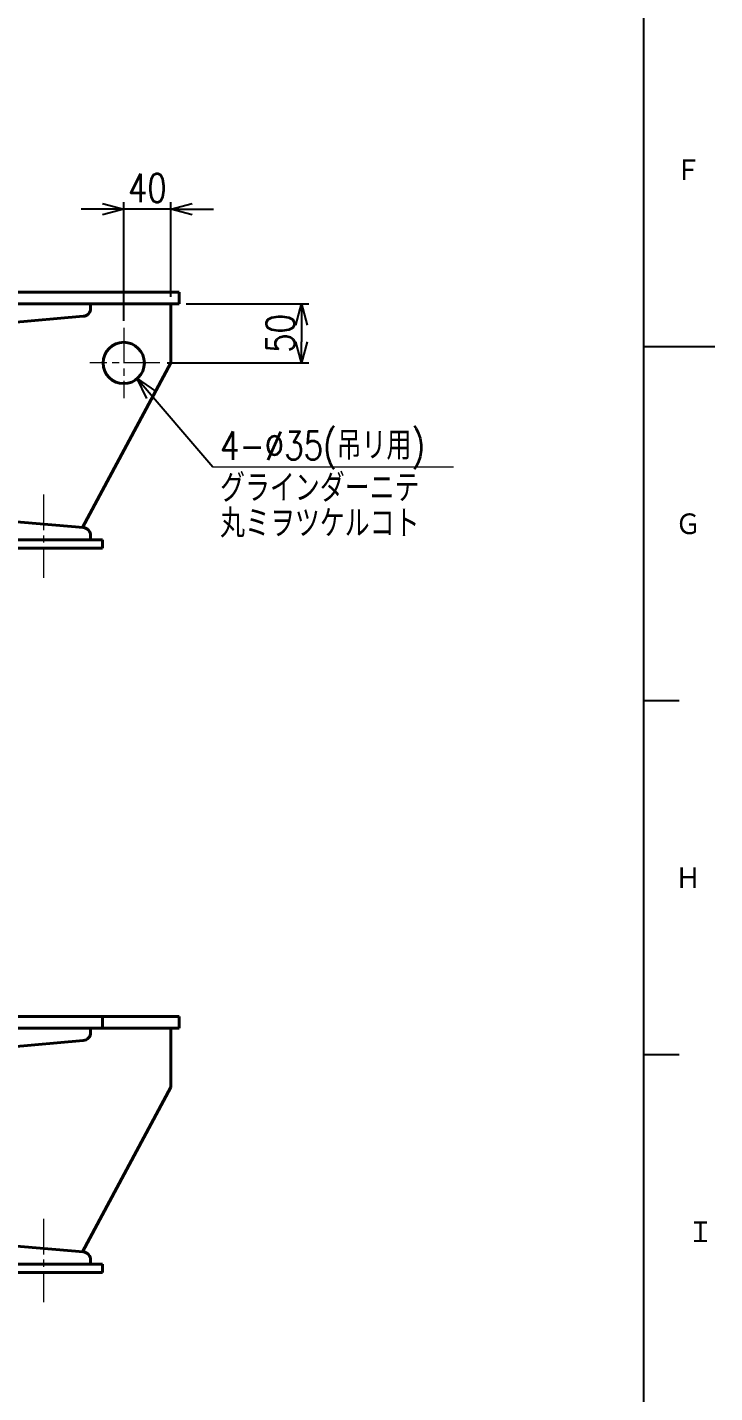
# Model space of a CAD drawing. Header units: millimetres. Extents: x 0 to 5046, y 0 to 3564.
# Drawn here: x 4434 to 5016, y 896 to 2053 of the extents above; entities that cross this region are included whole.
import ezdxf
from ezdxf.enums import TextEntityAlignment as Align

# ---------------------------------------------------------------- set-up
doc = ezdxf.new("R2010")
doc.units = ezdxf.units.MM
doc.header["$LTSCALE"] = 6
doc.linetypes.add('GEN7A', pattern=[7.5, 5, -0.75, 1, -0.75])
doc.layers.get('0').update_dxf_attribs({"lineweight": 20})
doc.layers.get('DEFPOINTS').update_dxf_attribs({"color": 253})
for name, color, linetype, lineweight in [('2', 5, 'Continuous', 40), ('5', 3, 'Continuous', 13), ('6', 7, 'Continuous', 50), ('7A', 4, 'GEN7A', 13)]:
    doc.layers.add(name, color=color, linetype=linetype, lineweight=lineweight)
doc.layers.add('RAHM2', color=1, linetype='Continuous')
doc.styles.add('DIMENSION', font='romans.shx', dxfattribs={"width": 0.8, "bigfont": 'extfont2.shx'})
doc.styles.get("Standard").update_dxf_attribs({"font": 'romans.shx', "width": 0.8, "bigfont": 'extfont2.shx'})
doc.dimstyles.new('GEN-ISO$0', dxfattribs={"dimscale": 6, "dimtxt": 4, "dimasz": 3, "dimexe": 1, "dimexo": 1, "dimgap": 1, "dimtad": 3, "dimrnd": 0.01, "dimdsep": 46, "dimtxsty": 'Standard', "dimblk": 'OPEN30', "dimcen": 0, "dimclrt": 7, "dimazin": 2, "dimtp": 0.1, "dimtm": 0.1, "dimtfac": 0.6, "dimtmove": 2, "dimatfit": 3, "dimldrblk": 'OPEN30', "dimfxl": 1, "dimarcsym": 0})
doc.dimstyles.new('GEN-ISO$7', dxfattribs={"dimscale": 6, "dimtxt": 4, "dimasz": 3, "dimexe": 1, "dimexo": 1, "dimgap": 1, "dimtad": 3, "dimrnd": 0.01, "dimdsep": 46, "dimtxsty": 'Standard', "dimblk": 'OPEN30', "dimcen": 0, "dimclrt": 7, "dimazin": 2, "dimtp": 0.1, "dimtm": 0.1, "dimtfac": 0.6, "dimtmove": 2, "dimatfit": 3, "dimldrblk": 'OPEN30', "dimfxl": 1, "dimarcsym": 0})

# ---------------------------------------------------------------- blocks, each defined once
blk = doc.blocks.new('1A1ブヒン')
at = {"layer": 'RAHM2', "color": 5, "linetype": 'Continuous'}
for p, q in [((826, 15), (826, 579)), ((836, 297), (826, 297)), ((831, 247), (826, 247)), ((831, 197), (826, 197))]:
    blk.add_line(p, q, dxfattribs=at)
for s, p in [('Ｆ', (830.43, 320.24)), ('Ｇ', (830.43, 270.24)), ('Ｈ', (830.43, 220.24)), ('Ｉ', (832.19, 170.24))]:
    blk.add_text(s, height=3.31, dxfattribs=at).set_placement(p)
at = {"layer": 'RAHM2', "color": 5, "linetype": 'Continuous', "width": 0.7}
for tag, p in [('HEADER3', (35, 566.01)), ('HEADER4', (54.75, 566)), ('HEADER15', (74.49, 566)), ('HEADER16', (94.43, 566))]:
    blk.add_attdef(tag, text='', height=6, dxfattribs=at).set_placement(p, align=Align.MIDDLE)
at = {"layer": 'RAHM2', "color": 7, "linetype": 'Continuous'}
blk.add_attdef('HEADER5', text='', height=2.5, dxfattribs=at).set_placement((63.69, 559.1), align=Align.BOTTOM_RIGHT)
for tag, height, width, p in [('HEADER25', 3.2, 0.63, (772.91, 86.65)), ('HEADER23', 3.33, 0.8, (797.4, 86.46)), ('HEADER24', 3.5, 0.8, (818.57, 86.49)), ('HEADER22', 3.2, 0.63, (772.91, 79.65)), ('HEADER20', 3.33, 0.8, (797.4, 79.46)), ('HEADER21', 3.5, 0.8, (818.57, 79.49)), ('HEADER19', 3.2, 0.63, (772.91, 72.65)), ('HEADER17', 3.33, 0.8, (797.4, 72.46)), ('HEADER18', 3.5, 0.8, (818.57, 72.49)), ('HEADER11', 3.2, 0.63, (772.91, 65.65)), ('HEADER9', 3.33, 0.8, (797.4, 65.46)), ('HEADER10', 3.5, 0.8, (818.57, 65.49)), ('HEADER7', 3.31, 0.8, (590.63, 48.21)), ('HEADER1', 5, 0.9, (775.12, 45.15)), ('GEN-TITLE-SCA', 4, 0.85, (677.79, 40.85)), ('HEADER2', 6, 0.9, (774.89, 36.68)), ('HEADER14', 3.31, 0.8, (590.63, 36.29))]:
    blk.add_attdef(tag, text='', height=height, dxfattribs=dict(at, width=width)).set_placement(p, align=Align.MIDDLE)
for tag, p in [('HEADER27', (648.45, 41.09)), ('HEADER26', (663.07, 41.09))]:
    blk.add_attdef(tag, text='', height=4, dxfattribs=at).set_placement(p, align=Align.MIDDLE)
at = {"layer": 'RAHM2', "color": 7, "linetype": 'Continuous', "width": 0.7}
blk.add_attdef('GEN-TITLE-DAT', text='', height=3.5, dxfattribs=at).set_placement((700.02, 39.1), align=Align.CENTER)
at = {"layer": 'RAHM2', "color": 5, "linetype": 'Continuous'}
blk.add_attdef('HEADER6', text='', height=5.8, dxfattribs=at).set_placement((623.09, 17.9), align=Align.BOTTOM_RIGHT)
at = {"layer": 'RAHM2', "color": 5, "linetype": 'Continuous', "style": 'DIMENSION', "width": 1.2}
for tag, p in [('HEADER13', (629.56, 16.75)), ('HEADER12', (663.26, 16.72)), ('GEN-TITLE-DWG', (732.79, 16.74))]:
    blk.add_attdef(tag, text='', height=7.02, dxfattribs=at).set_placement(p, align=Align.BOTTOM_LEFT)
at = {"layer": 'RAHM2', "color": 5, "linetype": 'Continuous', "style": 'DIMENSION'}
blk.add_attdef('HEADER8', text='', height=7.02, dxfattribs=at).set_placement((824.55, 16.71), align=Align.BOTTOM_RIGHT)
blk = doc.blocks.new('C200x90x8x135')
for p, q in [((0, 200), (0, 0)), ((0, 200), (90, 200)), ((90, 200), (90, 196.5015)), ((20.7798, 184.031), (83.61005, 189.5281)), ((8, 170.0842), (8, 29.9158)), ((20.7798, 15.969), (83.61005, 10.4719)), ((0, 0), (90, 0)), ((90, 3.4985), (90, 0))]:
    blk.add_line(p, q)
for centre, radius, start, end in [((83, 196.5015), 7, 274.99994, 0), ((22, 170.0842), 14, 95.000063, 180.00002), ((22, 29.9158), 14, 180.00002, 264.99997), ((83, 3.4985), 7, 0, 85.000065)]:
    blk.add_arc(centre, radius, start, end)
blk = doc.blocks.new('_Open30')
at = {"color": 0, "linetype": 'ByBlock', "lineweight": -2}
for p, q in [((-1, 0.268), (0, 0)), ((0, 0), (-1, -0.268)), ((0, 0), (-1, 0))]:
    blk.add_line(p, q, dxfattribs=at)
blk = doc.blocks.new('*D74')
at = {"layer": '5', "color": 0, "lineweight": -2, "transparency": 16777216}
for p, q in [((4568.3, 1818.4), (4672, 1818.4)), ((4666, 1800.4), (4666, 1786.4)), ((4552, 1768.4), (4672, 1768.4))]:
    blk.add_line(p, q, dxfattribs=at)
at = {"layer": 'DEFPOINTS', "color": 0, "transparency": 16777216}
for p in [(4562.3, 1818.4), (4546, 1768.4), (4666, 1768.4)]:
    blk.add_point(p, dxfattribs=at)
at = {"layer": '5', "color": 0, "lineweight": -2, "transparency": 16777216, "xscale": 18, "yscale": 18, "zscale": 18}
for p, rotation in [((4666, 1818.4), 90), ((4666, 1768.4), 270)]:
    blk.add_blockref('_Open30', p, dxfattribs=dict(at, rotation=rotation))
at = {"layer": '5', "color": 7, "transparency": 16777216, "insert": (4648, 1793.4), "char_height": 24, "attachment_point": 5, "rotation": 90}
blk.add_mtext('50', dxfattribs=at)
blk = doc.blocks.new('*D75')
at = {"layer": '5', "color": 0, "lineweight": -2, "transparency": 16777216}
for p, q in [((4497.3, 1898.6), (4479.3, 1898.6)), ((4515.3, 1804.1), (4515.3, 1904.6)), ((4555.3, 1898.6), (4515.3, 1898.6)), ((4555.3, 1824.4), (4555.3, 1904.6)), ((4573.3, 1898.6), (4591.3, 1898.6))]:
    blk.add_line(p, q, dxfattribs=at)
at = {"layer": 'DEFPOINTS', "color": 0, "transparency": 16777216}
for p in [(4515.3, 1898.6), (4555.3, 1818.4), (4515.3, 1798.1)]:
    blk.add_point(p, dxfattribs=at)
at = {"layer": '5', "color": 0, "lineweight": -2, "transparency": 16777216, "xscale": 18, "yscale": 18, "zscale": 18}
blk.add_blockref('_Open30', (4515.3, 1898.6), dxfattribs=at)
at = {"layer": '5', "color": 0, "lineweight": -2, "transparency": 16777216, "xscale": 18, "yscale": 18, "zscale": 18, "rotation": 180}
blk.add_blockref('_Open30', (4555.3, 1898.6), dxfattribs=at)
at = {"layer": '5', "color": 7, "transparency": 16777216, "insert": (4535.3, 1916.6), "char_height": 24, "attachment_point": 5}
blk.add_mtext('40', dxfattribs=at)

msp = doc.modelspace()

# ---------------------------------------------------------------- linework, layer by layer
at = {"layer": '2'}
for p, q in [((4332.279, 1828.354), (4562.279, 1828.354)), ((4562.279, 1828.354), (4562.279, 1818.354)), ((4562.279, 1818.354), (4332.279, 1818.354)), ((4555.279, 1768.354), (4555.279, 1818.354)), ((4480.279, 1628.879), (4555.279, 1768.354)), ((4387.279, 1611.354), (4497.279, 1611.354)), ((4497.279, 1618.354), (4497.279, 1611.354)), ((4332.279, 1214.602), (4562.279, 1214.602)), ((4562.279, 1204.602), (4332.279, 1204.602)), ((4497.279, 1204.602), (4497.279, 1214.602)), ((4555.279, 1154.602), (4555.279, 1204.602)), ((4562.279, 1214.602), (4562.279, 1204.602)), ((4480.279, 1015.128), (4555.279, 1154.602)), ((4387.279, 997.602), (4497.279, 997.602)), ((4497.279, 1004.602), (4497.279, 997.602))]:
    msp.add_line(p, q, dxfattribs=at)
for points in [[(4387.279, 1618.354), (4497.279, 1618.354)], [(4387.279, 1004.602), (4497.279, 1004.602)]]:
    msp.add_lwpolyline(points, dxfattribs=at)
msp.add_circle((4515.279, 1768.354), 17.5, dxfattribs=at)
at = {"layer": '5'}
msp.add_line((4590.929, 1680.412), (4794.747, 1680.412), dxfattribs=at)
at = {"layer": '7A'}
for p, q in [((4515.279, 1798.088), (4515.279, 1738.619)), ((4546.014, 1768.354), (4486.545, 1768.354)), ((4447.279, 1656.766), (4447.279, 1586.354)), ((4447.279, 1043.015), (4447.279, 972.602))]:
    msp.add_line(p, q, dxfattribs=at)

# ---------------------------------------------------------------- block references
at = {"layer": '2', "xscale": 6, "yscale": 6, "zscale": 6}
msp.add_blockref('1A1ブヒン', (0, 0), dxfattribs=at)
at = {"layer": '2', "xscale": -1, "rotation": 180}
for p in [(4397.279, 1818.354), (4397.279, 1204.602)]:
    msp.add_blockref('C200x90x8x135', p, dxfattribs=at)

# ---------------------------------------------------------------- texts
at = {"layer": '6', "width": 0.8}
for s, p in [('4-%%C35(吊リ用)', (4596.929, 1686.412)), ('グラインダーニテ', (4596.929, 1650.412)), ('丸ミヲツケルコト', (4596.929, 1620.412))]:
    msp.add_text(s, height=24, dxfattribs=at).set_placement(p)

# ---------------------------------------------------------------- dimensions: what is measured, and where the dimension line sits
at = {"layer": '5'}
dim = msp.add_linear_dim(base=(4515.279, 1898.569), p1=(4555.279, 1818.354), p2=(4515.279, 1798.088), dimstyle='GEN-ISO$0', override={"dimtmove": 1}, dxfattribs=at)
dim.commit()
dim.dimension.update_dxf_attribs({"geometry": '*D75', "text_midpoint": (4535.279, 1898.569), "dimtype": 160})
dim = msp.add_linear_dim(base=(4665.951, 1768.354), p1=(4562.279, 1818.354), p2=(4546.014, 1768.354), angle=90, dimstyle='GEN-ISO$0', override={"dimtmove": 1}, dxfattribs=at)
dim.commit()
dim.dimension.update_dxf_attribs({"geometry": '*D74', "text_midpoint": (4647.951, 1793.354)})

# ---------------------------------------------------------------- leaders
msp.add_leader([(4526.692, 1755.087), (4590.929, 1680.412)], dimstyle='GEN-ISO$7', override={"dimgap": 1, "dimtad": 0}, dxfattribs=at)

doc.saveas('drawing.dxf')
